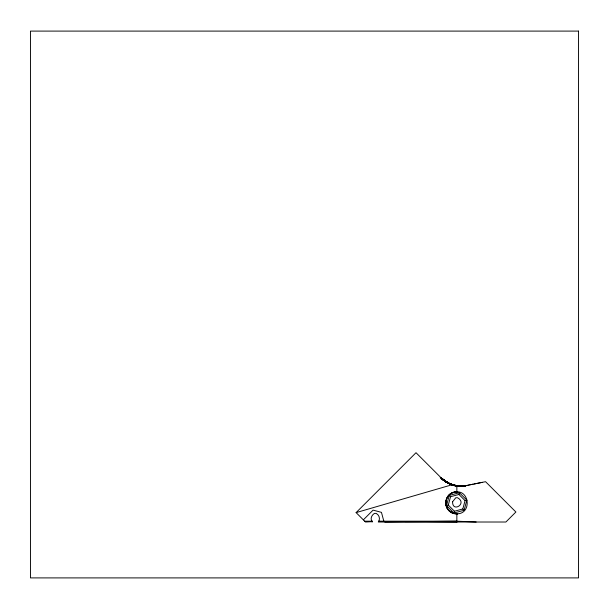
<?xml version="1.0" encoding="UTF-8"?>
<svg xmlns="http://www.w3.org/2000/svg" width="609" height="609" viewBox="0 0 609 609"><rect width="100%" height="100%" fill="white"/><g stroke="black" fill="none" stroke-linecap="round" stroke-linejoin="round"><path stroke-width="0.91" d="M454.39 513.539C472.927 516.904 470.392 486.507 452.784 492.643C441.289 496.327 445.316 515.503 457.633 513.745L452.411 512.915L447.866 509.314M446.542 505.569L449.259 495.429L459.399 492.711L466.829 500.134L464.111 510.273L453.964 512.991L446.542 505.569L448.3 505.097L454.436 511.233L453.964 512.991M448.3 505.097L450.546 496.716L449.259 495.429M450.546 496.716L458.927 494.47L459.399 492.711M464.111 510.273L462.817 508.987L465.063 500.606L458.927 494.47M452.411 512.915L455.73 513.745M450.637 511.956L453.857 513.41M462.003 486.089L454.306 485.472L460.8 486.21L465.314 485.746L458.866 486.066L451.436 484.589L457.176 486.028L463.411 486.127L457.176 486.028L448.734 483.424L454.276 485.464L460.122 486.271L463.845 486.035L455.296 485.601L448.757 483.432L454.253 485.464L460.396 486.241L464.819 485.845L485.571 481.696L515.892 512.009L505.889 522.012L378.296 522.012C380.458 519.157 379.453 515.199 376.21 513.395L374.451 513.395C371.711 515.001 369.648 519.173 372.495 521.647L365.499 522.012L356.105 512.611L416.008 452.708L441.525 478.225C446.656 483.386 455.227 486.941 463.091 486.188L457.146 486.028L451.436 484.589L446.169 481.97L441.411 478.111L446.648 482.206L452.472 484.848L456.849 485.837L463.411 485.99L462.909 486.035M449.107 510.73L452.061 512.763M448.11 483.066L441.51 478.21L448.11 483.066C428.378 468.983 451.391 486.888 455.296 485.601L454.276 485.464L463.358 486.134C456.392 486.743 449.328 484.52 443.816 480.265C449.83 484.985 457.839 487.01 465.383 485.731M363.345 519.858L373.081 510.121L381.462 512.367L383.746 520.893L384.865 522.012L456.849 521.19L476.177 522.012M404.871 521.609L456.849 522.012L457.42 521.433M449.396 483.653L456.849 485.837L456.849 491.92C446.42 491.219 441.7 506.338 450.416 511.804M446.915 507.754L448.955 510.586M446.245 506.102L447.729 509.124M356.105 512.611L452.137 484.734L456.08 485.716L453.636 485.183M465.063 500.606L466.829 500.134M454.436 511.233L462.817 508.987M445.864 504.404L446.778 507.472M457.146 486.028L463.183 486.172L454.459 485.487L448.833 483.462C453.827 485.868 459.506 486.637 464.971 485.815L457.747 486.035L448.757 483.432L457.313 486.028L464.576 485.891L457.313 486.028M469.394 484.931C462.033 487.238 451.574 485.784 446.549 482.153M470.27 484.756L471.115 484.581M472.249 484.361L473.132 484.178M474.266 483.957L476.938 483.417M477.509 483.302L481.034 482.602M481.536 482.503L482.336 482.343M458.592 486.058L466.098 485.586L458.592 486.058L451.794 484.68L446.26 482.016L441.51 478.21M462.33 486.073L459.422 486.089L466.098 485.586M441.487 478.187C447.607 484.429 456.811 487.185 465.375 485.723M463.571 485.967L462.771 486.043L465.573 485.693L458.448 486.051M462.771 486.043L465.177 485.754M465.306 485.746L461.63 486.134L464.347 485.936C459.064 486.591 453.583 485.807 448.803 483.447M462.581 486.058L464.971 485.815M464.347 485.936C456.05 487.025 447.356 484.117 441.464 478.164C444.227 482.077 461.523 489.042 446.298 482.031M461.036 486.188L464.423 485.921L457.747 486.035M460.8 486.21L463.624 486.081C455.547 486.873 447.196 483.934 441.464 478.164L446.694 482.237L449.67 483.774L446.793 482.29M460.396 486.241L463.411 486.127M463.282 486.149L460.29 486.256L463.198 486.165M456.453 513.783L457.633 513.745M457.214 486.028L463.144 486.18M460.168 486.264L463.03 486.203M457.633 491.965C450.348 491.067 444.037 498.756 446.123 505.683M364.684 521.19L372.053 521.19L372.129 522.012M378.608 521.19L456.849 521.19M462.132 486.096C454.512 486.484 446.839 483.554 441.449 478.149L443.931 480.334M456.08 485.716C450.584 484.718 445.385 482.107 441.434 478.134L446.45 482.1L454.596 485.51M455.41 485.617C455.334 487.969 428.896 471.671 449.67 483.774L442.088 478.765M452.822 484.947C451.969 486.012 437.323 475.934 446.481 482.122M446.222 481.993L448.148 483.082M444.349 480.653L446.694 482.237M446.382 482.069L443.824 480.273L446.26 482.016M456.849 513.783L456.849 522.012M452.594 501.755C452.32 513.136 467.75 503.361 457.565 497.743L455.806 497.743L452.594 501.755M578.55 31.097L30.45 31.097L30.45 577.903L578.55 577.903L578.55 31.097"/></g></svg>
